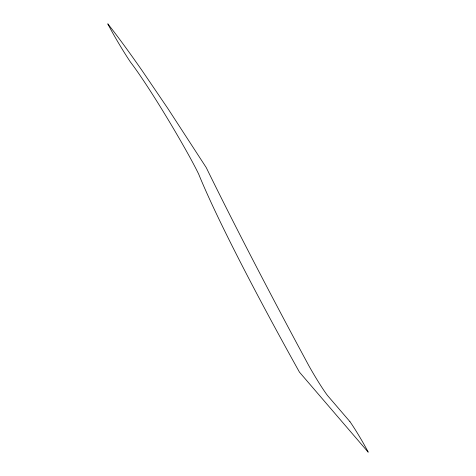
<?xml version="1.0" encoding="UTF-8"?>
<svg xmlns="http://www.w3.org/2000/svg" width="476" height="476" viewBox="0 0 476 476"><rect width="100%" height="100%" fill="white"/><g stroke="black" fill="none" stroke-linecap="round" stroke-linejoin="round"><path stroke-width="0.71" d="M349.914 421.599L327.536 395.544A27.757 1.856 59.2 0 1 308.668 365.389L297.464 344.57A964.12 64.397 59.2 0 1 206.227 167.564L167.921 108.593L142.306 70.906A354.447 23.675 59.2 0 0 107.778 23.8A33.731 2.255 59.2 0 0 130.513 62.154A84.883 5.67 59.2 0 1 185.765 149.863A63.362 4.23 59.2 0 1 198.641 174.037A434.451 29.018 59.2 0 0 299.434 372.119L368.222 452.2A24.395 1.63 59.2 0 0 349.914 421.599"/></g></svg>
